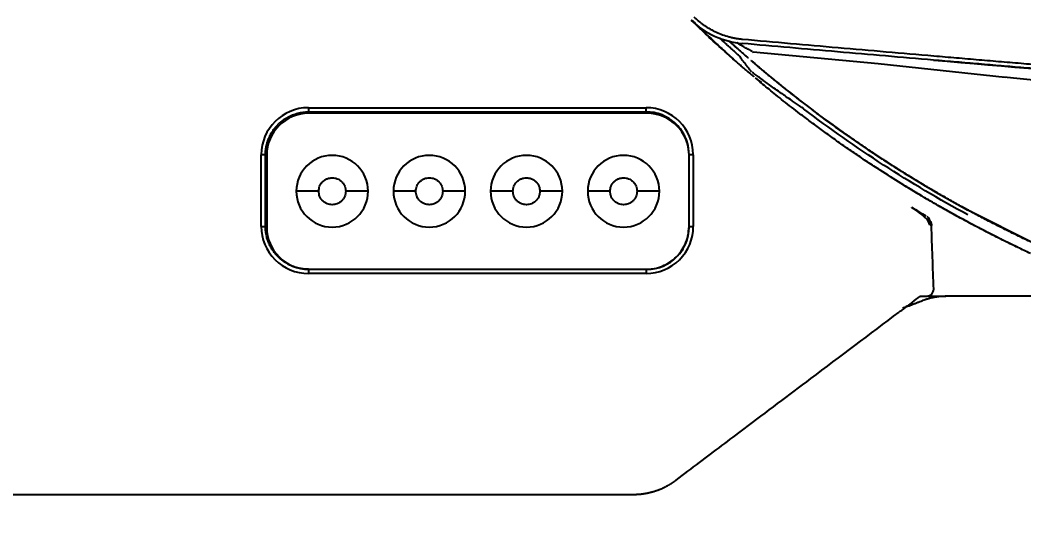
# Model space of a CAD drawing. Extents: x -4358 to 1981, y -50 to 2478.
# Drawn here: x -566.5 to -328.8, y 622.4 to 743 of the extents above; entities that cross this region are included whole.
import ezdxf

# ---------------------------------------------------------------- set-up
doc = ezdxf.new("R2010")
doc.units = 0
doc.header["$LTSCALE"] = 20
doc.header["$MEASUREMENT"] = 0
doc.linetypes.add('CENTER', pattern=[2, 1.25, -0.25, 0.25, -0.25])
doc.layers.get('0').update_dxf_attribs({"linetype": 'CONTINUOUS'})
doc.layers.get('DEFPOINTS').update_dxf_attribs({"linetype": 'CONTINUOUS'})
doc.layers.add('CENTER', color=2, linetype='CENTER')
doc.styles.get("Standard").update_dxf_attribs({"font": 'NanumGothic.ttf'})
doc.dimstyles.get("Standard").update_dxf_attribs({"dimtxt": 2.7, "dimasz": 2.5, "dimexe": 1.5, "dimexo": 1.5, "dimgap": 1.5, "dimtad": 1, "dimdec": 0, "dimlfac": 10, "dimzin": 0, "dimdsep": 46, "dimtxsty": 'Standard', "dimcen": 0, "dimclrt": 2, "dimadec": 0, "dimazin": 0, "dimtfac": 1, "dimtdec": 0, "dimtmove": 0, "dimatfit": 3, "dimfxl": 0, "dimtolj": 1, "dimtzin": 0, "dimarcsym": 0})

# ---------------------------------------------------------------- blocks, each defined once
blk = doc.blocks.new('*D24')
at = {"color": 3, "lineweight": -2}
for p, q in [((-497.54, 822.85), (-883.2, 822.85)), ((-877.2, 798.85), (-877.2, 585.3)), ((-877.2, 321.62), (-877.2, 535.17)), ((-655.7, 297.62), (-883.2, 297.62))]:
    blk.add_line(p, q, dxfattribs=at)
at = {"color": 3}
for points in [[(-881.2, 798.85), (-873.2, 798.85), (-877.2, 822.85)], [(-881.2, 321.62), (-873.2, 321.62), (-877.2, 297.62)]]:
    blk.add_solid(points, dxfattribs=at)
at = {"layer": 'DEFPOINTS', "color": 0}
for p in [(-495.74, 822.85), (-877.2, 297.62), (-653.9, 297.62)]:
    blk.add_point(p, dxfattribs=at)
at = {"color": 2, "insert": (-877.2, 560.24), "char_height": 24, "attachment_point": 5}
blk.add_mtext('\\A1;520', dxfattribs=at)
blk = doc.blocks.new('*D21')
at = {"color": 3, "lineweight": -2}
for p, q in [((11.48, 710.82), (11.48, 70.52)), ((-653.9, 295.82), (-653.9, 70.52)), ((-629.9, 76.52), (-12.52, 76.52))]:
    blk.add_line(p, q, dxfattribs=at)
at = {"color": 3}
for points in [[(-629.9, 80.52), (-629.9, 72.52), (-653.9, 76.52)], [(-12.52, 80.52), (-12.52, 72.52), (11.48, 76.52)]]:
    blk.add_solid(points, dxfattribs=at)
at = {"layer": 'DEFPOINTS', "color": 0}
for p in [(11.48, 712.62), (-653.9, 297.62), (11.48, 76.52)]:
    blk.add_point(p, dxfattribs=at)
at = {"color": 2, "insert": (-323.47, 101.59), "char_height": 24, "attachment_point": 5}
blk.add_mtext('\\A1;665', dxfattribs=at)
blk = doc.blocks.new('*D25')
at = {"color": 3, "lineweight": -2}
for p, q in [((-460.63, 1235.77), (-987.67, 1235.77)), ((-981.67, 1211.77), (-981.67, 791.84)), ((-981.67, 321.77), (-981.67, 741.71)), ((-655.85, 297.77), (-987.67, 297.77))]:
    blk.add_line(p, q, dxfattribs=at)
at = {"color": 3}
for points in [[(-985.67, 1211.77), (-977.67, 1211.77), (-981.67, 1235.77)], [(-985.67, 321.77), (-977.67, 321.77), (-981.67, 297.77)]]:
    blk.add_solid(points, dxfattribs=at)
at = {"layer": 'DEFPOINTS', "color": 0}
for p in [(-458.83, 1235.77), (-981.67, 297.77), (-654.05, 297.77)]:
    blk.add_point(p, dxfattribs=at)
at = {"color": 2, "insert": (-981.67, 766.77), "char_height": 24, "attachment_point": 5}
blk.add_mtext('\\A1;940', dxfattribs=at)

msp = doc.modelspace()

# ---------------------------------------------------------------- linework, layer by layer
for p, q in [((-384.54, 734.76), (-384.54, 734.63)), ((-498.23, 722.27), (-418.23, 722.27)), ((-498.23, 722.27), (-498.23, 721.27)), ((-498.23, 721.27), (-418.23, 721.27)), ((-418.08, 720.97), (-498.08, 720.97)), ((-418.23, 721.27), (-418.23, 722.27)), ((-509.38, 694.14), (-509.38, 711.14)), ((-508.38, 711.12), (-509.38, 711.14)), ((-508.08, 710.97), (-508.08, 693.97)), ((-407.08, 711.14), (-408.08, 711.12)), ((-408.08, 693.97), (-408.08, 710.97)), ((-407.08, 711.14), (-407.08, 694.14)), ((-495.78, 702.47), (-501.08, 702.47)), ((-484.08, 702.47), (-489.39, 702.47)), ((-472.78, 702.47), (-478.08, 702.47)), ((-461.08, 702.47), (-466.39, 702.47)), ((-449.78, 702.47), (-455.08, 702.47)), ((-438.08, 702.47), (-443.39, 702.47)), ((-426.78, 702.47), (-432.08, 702.47)), ((-415.08, 702.47), (-420.39, 702.47)), ((-352.05, 696.58), (-352.07, 696.53)), ((-326.18, 690), (-342.05, 698.02)), ((-350.75, 694.89), (-350.76, 695.01)), ((-350.75, 694.91), (-350.76, 695.01)), ((-509.38, 694.14), (-508.38, 694.12)), ((-408.08, 694.12), (-407.08, 694.14)), ((-498.23, 683.97), (-498.23, 682.97)), ((-418.23, 682.97), (-498.23, 682.97)), ((-498.08, 683.97), (-418.08, 683.97)), ((-418.23, 683.97), (-418.23, 682.97)), ((-351.56, 677.62), (-347.41, 677.62))]:
    msp.add_line(p, q)
at = {"flags": 128}
for points in [[(-333.24, 729.45), (-363.26, 732.66), (-392.89, 735.4)], [(-392.45, 729.38), (-391.92, 728.95), (-390.93, 728.22)], [(-288.59, 725.13), (-311.02, 727.18), (-333.51, 729.48)], [(-351.04, 694.51), (-351.17, 694.92), (-351.63, 695.66), (-353.19, 697.14), (-354.2, 697.88), (-355.31, 698.61)], [(-351.39, 695.84), (-351.39, 696.14), (-351.69, 696.49)], [(-350.76, 694.48), (-350.75, 694.88), (-350.84, 695.28)]]:
    msp.add_lwpolyline(points, dxfattribs=at)
for centre, radius, start, end in [((285.63, 2761.93), 2054.53, 252.41042, 261.85377), ((-201.65, 956.33), 294, 227.9513, 228.5603), ((-227.86, 926.39), 254.21, 228.5222, 229.0939), ((-201.66, 956.32), 293.99, 229.3221, 232.4245), ((-201.65, 956.33), 294, 232.4244, 241.4745), ((-498.23, 711.12), 11.15, 90.0014, 179.8938), ((-498.08, 710.97), 10, 90, 180), ((-418.23, 711.12), 11.15, 0.106, 89.9988), ((-418.08, 710.97), 10, 0, 90), ((-492.58, 702.47), 8.5, 0, 180), ((-469.58, 702.47), 8.5, 360, 180), ((-446.58, 702.47), 8.5, 0, 180), ((-423.58, 702.47), 8.5, 0, 180), ((-492.58, 702.47), 8.5, 180, 0), ((-469.58, 702.47), 8.5, 180, 0), ((-446.58, 702.47), 8.5, 180, 360), ((-423.58, 702.47), 8.5, 180, 360), ((-195.47, 966.58), 312.02, 239.1859, 239.8929), ((-353.2, 694.56), 2.4, 356.8943, 41.2539), ((-498.23, 694.12), 11.15, 179.921, 269.9979), ((-498.08, 693.97), 10, 180, 270), ((-418.23, 694.12), 11.15, 270.0021, 0.079), ((-418.08, 693.97), 10, 270, 0)]:
    msp.add_arc(centre, radius, start, end)
for points, knots in [([(-332.74, 789.7), (-331.96, 789.39), (-330.42, 788.78), (-328.13, 787.87), (-325.89, 786.99), (-323.7, 786.13), (-321.55, 785.3), (-319.45, 784.48), (-317.39, 783.7), (-315.38, 782.93), (-310.68, 781.15), (-303.32, 778.41), (-293.23, 774.78), (-282.87, 771.17), (-272.54, 767.71), (-261.58, 764.16), (-250.29, 760.64), (-238.84, 757.22), (-227.61, 754.01), (-216.74, 751.02), (-205.72, 748.13), (-194.73, 745.39), (-186.29, 743.38), (-180.3, 742), (-176.89, 741.23), (-168.67, 740.44), (-164.91, 739.62), (-160.99, 738.77), (-158.32, 738.21), (-156.95, 737.93)], [0, 0, 0, 0, 0.0138734, 0.0274604, 0.0407621, 0.0537798, 0.0665145, 0.0789673, 0.0911392, 0.1030313, 0.1146445, 0.1743901, 0.2332494, 0.2926039, 0.3566416, 0.4143727, 0.4843971, 0.5538583, 0.6141013, 0.6800954, 0.7433561, 0.8059629, 0.8717218, 0.8905761, 0.9104379, 0.9313089, 0.9531911, 0.9760871, 1, 1, 1, 1]), ([(-335.04, 783.8), (-334.27, 783.5), (-332.72, 782.89), (-330.35, 781.97), (-327.88, 781.02), (-325.33, 780.05), (-322.69, 779.04), (-319.97, 778.02), (-317.15, 776.96), (-314.25, 775.89), (-311.26, 774.79), (-308.18, 773.67), (-305.01, 772.53), (-301.75, 771.37), (-298.4, 770.19), (-292.42, 768.1), (-284.16, 765.29), (-273.25, 761.71), (-262.47, 758.3), (-251.47, 754.94), (-240.33, 751.67), (-229.4, 748.58), (-217.98, 745.49), (-208.48, 743.04), (-200.47, 741.05), (-194.73, 739.66), (-189.25, 738.36), (-184.04, 737.16), (-179.09, 736.05), (-169.75, 735.01), (-165.33, 734.06), (-161.17, 733.18), (-158.48, 732.63), (-157.18, 732.36)], [0, 0, 0, 0, 0.013424, 0.027348, 0.041772, 0.056697, 0.072123, 0.088049, 0.104475, 0.121401, 0.138828, 0.156755, 0.175183, 0.19411, 0.213538, 0.233466, 0.298234, 0.356863, 0.422389, 0.484648, 0.546773, 0.614348, 0.673042, 0.743504, 0.777991, 0.810981, 0.842475, 0.872471, 0.900971, 0.927974, 0.953479, 0.977488, 1, 1, 1, 1]), ([(-407.61, 743.04), (-405.99, 741.47), (-404.09, 740.17), (-399.97, 738.29), (-397.75, 737.71), (-395.49, 737.5)], [0, 0, 0, 0, 0.5, 0.5, 1, 1, 1, 1]), ([(-406.92, 743.79), (-406.82, 743.69), (-406.63, 743.51), (-406.33, 743.24), (-406.02, 742.97), (-405.71, 742.72), (-405.4, 742.46), (-405.08, 742.22), (-404.75, 741.98), (-404.09, 741.52), (-403.06, 740.88), (-401.62, 740.15), (-400.12, 739.54), (-398.84, 739.14), (-397.79, 738.89), (-397, 738.73), (-396.21, 738.61), (-395.67, 738.55), (-395.4, 738.53)], [0, 0, 0, 0, 0.0313076, 0.062571, 0.093804, 0.1250209, 0.1562357, 0.1874625, 0.2187154, 0.2500085, 0.3751279, 0.500275, 0.6253671, 0.7505076, 0.8129138, 0.875223, 0.9375477, 1, 1, 1, 1]), ([(-404.37, 740.55), (-404.37, 740.55), (-404.48, 740.43), (-404.61, 740.28), (-404.64, 740.24), (-404.66, 740.22)], [0, 0, 0, 0, 0.001985, 0.50099, 1, 1, 1, 1]), ([(-393.07, 735.57), (-393.07, 735.57), (-393.08, 735.57), (-393.1, 735.58), (-393.17, 735.63), (-393.34, 735.71), (-393.55, 735.82), (-393.79, 735.96), (-394.15, 736.15), (-394.61, 736.4), (-395.05, 736.65), (-395.41, 736.84), (-395.73, 737.02), (-396, 737.17), (-396.2, 737.28), (-396.27, 737.32)], [0, 0, 0, 0, 0.021896, 0.044004, 0.087971, 0.181967, 0.2313, 0.297008, 0.413446, 0.544006, 0.685835, 0.778317, 0.838519, 0.941478, 1, 1, 1, 1]), ([(-350.17, 733.54), (-353.97, 733.87), (-361.56, 734.52), (-372.92, 735.51), (-384.22, 736.5), (-391.74, 737.17), (-395.49, 737.5)], [0, 0, 0, 0, 0.2516833, 0.5022443, 0.7516833, 1, 1, 1, 1]), ([(-395.4, 738.53), (-391.63, 738.19), (-384.07, 737.52), (-372.74, 736.53), (-361.41, 735.54), (-353.86, 734.89), (-350.08, 734.57)], [0, 0, 0, 0, 0.249997, 0.499996, 0.749997, 1, 1, 1, 1]), ([(-394.05, 734.02), (-394.07, 734.04), (-394.11, 734.08), (-394.18, 734.14), (-394.26, 734.21), (-394.34, 734.28), (-394.43, 734.36), (-394.53, 734.44), (-394.64, 734.53), (-394.79, 734.67), (-395, 734.85), (-395.28, 735.1), (-395.58, 735.36), (-395.95, 735.68), (-396.4, 736.08), (-396.75, 736.39), (-396.94, 736.55)], [0, 0, 0, 0, 0.033642, 0.06785, 0.10275, 0.138462, 0.175098, 0.212762, 0.251549, 0.291546, 0.381104, 0.474575, 0.573246, 0.673456, 0.8295, 1, 1, 1, 1]), ([(-393, 735.49), (-392.99, 735.49), (-392.99, 735.48), (-392.92, 735.42), (-392.9, 735.39)], [0, 0, 0, 0, 0.67839, 1, 1, 1, 1]), ([(-392.75, 729.62), (-392.75, 729.63), (-392.75, 729.63), (-392.76, 729.64), (-392.79, 729.66), (-392.83, 729.69), (-392.91, 729.76), (-393.04, 729.87), (-393.2, 730.01), (-393.39, 730.17), (-393.62, 730.36), (-393.89, 730.59), (-394.21, 730.86), (-394.56, 731.16), (-394.93, 731.48), (-395.3, 731.8), (-395.71, 732.15), (-396.11, 732.5), (-396.49, 732.83), (-396.84, 733.14), (-397.08, 733.34), (-397.19, 733.45)], [0, 0, 0, 0, 0.024987, 0.04949, 0.073591, 0.097375, 0.147976, 0.202144, 0.256604, 0.309551, 0.363926, 0.420978, 0.485863, 0.554794, 0.622377, 0.686439, 0.753713, 0.82748, 0.885851, 0.943291, 1, 1, 1, 1]), ([(-393.28, 730.77), (-393.28, 730.77), (-393.28, 730.77), (-393.29, 730.78), (-393.31, 730.81), (-393.34, 730.84), (-393.4, 730.92), (-393.5, 731.06), (-393.66, 731.26), (-393.84, 731.49), (-394.14, 731.86), (-394.5, 732.32), (-394.94, 732.88), (-395.3, 733.35), (-395.65, 733.81), (-395.93, 734.18), (-396.13, 734.44), (-396.23, 734.57)], [0, 0, 0, 0, 0.0169476, 0.0381054, 0.0635248, 0.0932919, 0.1275351, 0.1991014, 0.2608576, 0.3220032, 0.4029731, 0.5491914, 0.6372918, 0.7723807, 0.8432412, 0.9191406, 1, 1, 1, 1]), ([(-393.42, 733.48), (-393.41, 733.47), (-393.29, 733.37), (-392.85, 732.99), (-392.14, 732.39), (-391.28, 731.65), (-390.34, 730.86), (-389.31, 730.01), (-387.89, 728.84), (-386, 727.3), (-383.67, 725.44), (-381.26, 723.56), (-379.62, 722.32), (-378.79, 721.68)], [0, 0, 0, 0, 0.002854, 0.071156, 0.143856, 0.212582, 0.285666, 0.355005, 0.42804, 0.570709, 0.713646, 0.854004, 1, 1, 1, 1]), ([(-350.17, 733.54), (-315.88, 730.6), (-281.57, 727.77), (-213.66, 722.41), (-180.07, 719.87), (-142.55, 717.5)], [0, 0, 0, 0, 0.5, 0.5, 1, 1, 1, 1]), ([(-142.9, 717.53), (-143.72, 717.59), (-145.36, 717.7), (-147.81, 717.88), (-150.27, 718.06), (-152.73, 718.24), (-155.19, 718.42), (-157.64, 718.6), (-160.1, 718.78), (-162.56, 718.96), (-165.02, 719.14), (-167.48, 719.32), (-178.25, 719.77), (-188.06, 720.51), (-201.57, 721.52), (-215.1, 722.56), (-228.58, 723.6), (-242.02, 724.65), (-255.22, 725.69), (-268.29, 726.74), (-281.03, 727.77), (-293.57, 728.79), (-305.6, 729.78), (-317.35, 730.76), (-326.77, 731.55), (-334.13, 732.17), (-339.46, 732.63), (-344.81, 733.08), (-348.38, 733.39), (-350.17, 733.54)], [0, 0, 0, 0, 0.012464, 0.024918, 0.037363, 0.049797, 0.062222, 0.074637, 0.087043, 0.09944, 0.111828, 0.124207, 0.136578, 0.204114, 0.271685, 0.338603, 0.405781, 0.47176, 0.537293, 0.60049, 0.66414, 0.724262, 0.784264, 0.840206, 0.896076, 0.921897, 0.947823, 0.973857, 1, 1, 1, 1]), ([(-350.08, 734.57), (-349.19, 734.49), (-347.41, 734.34), (-344.73, 734.11), (-342.07, 733.88), (-339.4, 733.65), (-336.74, 733.43), (-334.09, 733.2), (-331.44, 732.98), (-328.8, 732.76), (-326.16, 732.53), (-323.52, 732.31), (-320.89, 732.09), (-318.26, 731.87), (-315.64, 731.65), (-313.03, 731.43), (-310.41, 731.22), (-307.81, 731), (-305.21, 730.78), (-302.61, 730.57), (-300.02, 730.36), (-297.43, 730.14), (-294.85, 729.93), (-292.27, 729.72), (-289.7, 729.51), (-287.14, 729.3), (-284.58, 729.09), (-282.02, 728.88), (-279.47, 728.68), (-276.93, 728.47), (-274.39, 728.27), (-271.85, 728.06), (-269.32, 727.86), (-266.8, 727.66), (-264.28, 727.45), (-261.77, 727.25), (-259.26, 727.05), (-256.76, 726.85), (-254.27, 726.66), (-251.78, 726.46), (-249.29, 726.26), (-245.83, 725.99), (-241.39, 725.64), (-235.98, 725.22), (-230.59, 724.8), (-225.22, 724.38), (-219.86, 723.97), (-214.52, 723.56), (-209.2, 723.15), (-203.9, 722.75), (-198.61, 722.34), (-193.35, 721.95), (-188.1, 721.55), (-182.87, 721.16), (-177.66, 720.78), (-167.83, 720.39), (-162.66, 720.01), (-157.51, 719.63), (-152.39, 719.26), (-147.28, 718.89), (-143.89, 718.64), (-142.19, 718.52)], [0, 0, 0, 0, 0.0129911, 0.0259606, 0.0389085, 0.0518349, 0.0647398, 0.0776231, 0.0904848, 0.103325, 0.1161436, 0.1289406, 0.1417161, 0.1544701, 0.1672024, 0.1799133, 0.1926025, 0.2052702, 0.2179163, 0.2305409, 0.2431439, 0.2557254, 0.2682852, 0.2808236, 0.2933403, 0.3058355, 0.3183091, 0.3307612, 0.3431916, 0.3556006, 0.3679879, 0.3803537, 0.3926979, 0.4050206, 0.4173217, 0.4296012, 0.4418591, 0.4540955, 0.4663103, 0.4785035, 0.4906752, 0.5028253, 0.529434, 0.5559936, 0.5825041, 0.6089656, 0.635378, 0.6617414, 0.6880557, 0.7143209, 0.740537, 0.7667041, 0.7928221, 0.8188911, 0.844911, 0.8708818, 0.8968036, 0.9226763, 0.9484999, 0.9742745, 1, 1, 1, 1]), ([(-380.94, 722.04), (-380.95, 722.06), (-381, 722.09), (-381.15, 722.19), (-381.61, 722.5), (-382.22, 722.91), (-382.88, 723.37), (-383.34, 723.68), (-384.07, 724.18), (-385.01, 724.83), (-386.31, 725.74), (-387.62, 726.66), (-388.93, 727.6), (-390.23, 728.53), (-391.45, 729.43), (-392.33, 730.07), (-392.81, 730.42), (-393.05, 730.6), (-393.09, 730.63), (-393.09, 730.63)], [0, 0, 0, 0, 0.003328, 0.008918, 0.026883, 0.089937, 0.122232, 0.150711, 0.175374, 0.260306, 0.332055, 0.433654, 0.529174, 0.621261, 0.747125, 0.867492, 0.93213, 0.992896, 1, 1, 1, 1]), ([(-381.83, 720.85), (-382.48, 721.36), (-383.79, 722.36), (-385.7, 723.86), (-387.51, 725.3), (-389.18, 726.66), (-390.58, 727.81), (-391.46, 728.55), (-391.72, 728.76), (-391.72, 728.76)], [0, 0, 0, 0, 0.167127, 0.334126, 0.500496, 0.666808, 0.833887, 0.999302, 1, 1, 1, 1]), ([(-384.32, 725.97), (-384.4, 726.03), (-384.56, 726.15), (-384.99, 726.49), (-385.47, 726.88), (-385.78, 727.13)], [0, 0, 0, 0, 0.258472, 0.521741, 1, 1, 1, 1]), ([(-508.38, 711.12), (-508.38, 711.23), (-508.38, 711.44), (-508.36, 711.75), (-508.34, 712.05), (-508.31, 712.33), (-508.28, 712.6), (-508.23, 712.85), (-508.19, 713.09), (-508.14, 713.31), (-508.09, 713.52), (-508.04, 713.72), (-507.99, 713.9), (-507.95, 714.07), (-507.9, 714.22), (-507.85, 714.36), (-507.81, 714.49), (-507.77, 714.6), (-507.73, 714.7), (-507.7, 714.78), (-507.67, 714.85), (-507.65, 714.91), (-507.63, 714.96), (-507.48, 715.33), (-507.16, 715.98), (-506.62, 716.86), (-506.04, 717.63), (-505.46, 718.26), (-504.9, 718.78), (-504.36, 719.22), (-503.79, 719.62), (-503.21, 719.98), (-502.61, 720.29), (-501.99, 720.56), (-501.37, 720.78), (-500.74, 720.96), (-500.11, 721.1), (-499.48, 721.2), (-498.86, 721.26), (-498.44, 721.27), (-498.23, 721.27)], [0, 0, 0, 0, 0.020393, 0.039924, 0.058595, 0.076406, 0.093355, 0.109443, 0.124671, 0.139037, 0.152543, 0.165188, 0.176971, 0.187894, 0.197956, 0.207157, 0.215497, 0.222977, 0.229595, 0.235352, 0.240249, 0.244284, 0.247458, 0.249772, 0.318636, 0.383274, 0.443685, 0.499869, 0.544242, 0.588126, 0.631519, 0.674421, 0.716834, 0.758756, 0.800188, 0.841131, 0.881583, 0.921545, 0.961017, 1, 1, 1, 1]), ([(-408.14, 711.79), (-408.15, 712.11), (-408.19, 712.82), (-408.44, 713.85), (-408.69, 714.59), (-408.83, 714.95), (-408.85, 714.99), (-408.85, 714.99), (-408.85, 714.99), (-408.85, 714.99), (-408.85, 714.99), (-408.85, 714.99), (-408.85, 714.99), (-408.85, 715), (-408.85, 715), (-408.85, 715), (-408.86, 715.01), (-408.87, 715.03), (-408.88, 715.07), (-408.91, 715.14), (-408.98, 715.29), (-409.11, 715.58), (-409.39, 716.13), (-409.99, 717.11), (-410.84, 718.13), (-411.82, 719.01), (-412.93, 719.82), (-414.43, 720.6), (-416.32, 721.17), (-417.6, 721.24), (-418.23, 721.27)], [0, 0, 0, 0, 0.061541, 0.140261, 0.207332, 0.216085, 0.216086, 0.216087, 0.216089, 0.216094, 0.216103, 0.216121, 0.216157, 0.216229, 0.216375, 0.216665, 0.217244, 0.218402, 0.220715, 0.225329, 0.234504, 0.252645, 0.288095, 0.355651, 0.477365, 0.546798, 0.615074, 0.747991, 0.876299, 1, 1, 1, 1]), ([(-342.75, 695.55), (-343.21, 695.8), (-344.17, 696.33), (-345.68, 697.16), (-347.31, 698.07), (-349.06, 699.07), (-350.94, 700.15), (-353.89, 701.89), (-357.87, 704.3), (-362.16, 707.01), (-365.74, 709.36), (-368.63, 711.31), (-371.43, 713.24), (-374.15, 715.16), (-376.78, 717.07), (-379.34, 718.96), (-381.01, 720.23), (-381.83, 720.85)], [0, 0, 0, 0, 0.033834, 0.070801, 0.110902, 0.154138, 0.200506, 0.250009, 0.375005, 0.5, 0.576293, 0.650965, 0.724015, 0.795444, 0.865251, 0.933436, 1, 1, 1, 1]), ([(-334.95, 694.28), (-335.45, 694.54), (-336.43, 695.04), (-337.9, 695.8), (-339.37, 696.58), (-340.83, 697.36), (-342.3, 698.15), (-343.75, 698.95), (-345.21, 699.76), (-346.65, 700.57), (-348.1, 701.4), (-349.54, 702.23), (-350.98, 703.07), (-352.41, 703.92), (-353.84, 704.78), (-355.26, 705.65), (-356.69, 706.52), (-358.1, 707.41), (-359.51, 708.3), (-360.92, 709.2), (-362.32, 710.11), (-363.72, 711.03), (-365.12, 711.96), (-366.5, 712.89), (-367.89, 713.84), (-369.27, 714.79), (-370.64, 715.75), (-372.01, 716.72), (-373.38, 717.69), (-374.74, 718.68), (-376.1, 719.67), (-377.45, 720.67), (-378.34, 721.35), (-378.79, 721.68)], [0, 0, 0, 0, 0.032022, 0.06406, 0.096113, 0.128183, 0.160267, 0.192368, 0.224485, 0.256617, 0.288765, 0.320928, 0.353108, 0.385303, 0.417514, 0.44974, 0.481983, 0.514241, 0.546514, 0.578804, 0.611109, 0.64343, 0.675767, 0.70812, 0.740488, 0.772872, 0.805271, 0.837687, 0.870118, 0.902565, 0.935028, 0.967506, 1, 1, 1, 1]), ([(-495.78, 702.47), (-495.73, 702.87), (-495.67, 703.49), (-495.27, 704.24), (-494.86, 704.74), (-494.35, 705.16), (-493.6, 705.54), (-492.58, 705.74), (-491.56, 705.54), (-490.82, 705.16), (-490.31, 704.74), (-489.9, 704.24), (-489.5, 703.49), (-489.43, 702.87), (-489.39, 702.47)], [0, 0, 0, 0, 0.119722, 0.184888, 0.25, 0.315166, 0.380279, 0.5, 0.619721, 0.684888, 0.75, 0.815166, 0.880278, 1, 1, 1, 1]), ([(-472.78, 702.47), (-472.73, 702.87), (-472.67, 703.49), (-472.27, 704.24), (-471.86, 704.74), (-471.35, 705.16), (-470.6, 705.54), (-469.58, 705.74), (-468.56, 705.54), (-467.82, 705.16), (-467.31, 704.74), (-466.9, 704.24), (-466.5, 703.49), (-466.43, 702.87), (-466.39, 702.47)], [0, 0, 0, 0, 0.119722, 0.184888, 0.25, 0.315166, 0.380279, 0.5, 0.619721, 0.684888, 0.75, 0.815166, 0.880278, 1, 1, 1, 1]), ([(-449.78, 702.47), (-449.73, 702.87), (-449.67, 703.49), (-449.27, 704.24), (-448.86, 704.74), (-448.35, 705.16), (-447.6, 705.54), (-446.58, 705.74), (-445.56, 705.54), (-444.82, 705.16), (-444.31, 704.74), (-443.9, 704.24), (-443.5, 703.49), (-443.43, 702.87), (-443.39, 702.47)], [0, 0, 0, 0, 0.119722, 0.184888, 0.25, 0.315166, 0.380279, 0.5, 0.619721, 0.684888, 0.75, 0.815166, 0.880278, 1, 1, 1, 1]), ([(-426.78, 702.47), (-426.73, 702.87), (-426.67, 703.49), (-426.27, 704.24), (-425.86, 704.74), (-425.35, 705.16), (-424.6, 705.54), (-423.58, 705.74), (-422.56, 705.54), (-421.82, 705.16), (-421.31, 704.74), (-420.9, 704.24), (-420.5, 703.49), (-420.43, 702.87), (-420.39, 702.47)], [0, 0, 0, 0, 0.119722, 0.184888, 0.25, 0.315166, 0.380279, 0.5, 0.619721, 0.684888, 0.75, 0.815166, 0.880278, 1, 1, 1, 1]), ([(-354.89, 702.5), (-355.49, 702.86), (-356.67, 703.58), (-357.23, 703.92), (-357.05, 703.82), (-357.05, 703.82)], [0, 0, 0, 0, 0.499543, 0.99951, 1, 1, 1, 1]), ([(-489.39, 702.47), (-489.43, 702.07), (-489.5, 701.45), (-489.9, 700.7), (-490.31, 700.2), (-490.82, 699.78), (-491.56, 699.4), (-492.58, 699.2), (-493.6, 699.4), (-494.35, 699.78), (-494.86, 700.2), (-495.27, 700.7), (-495.67, 701.45), (-495.73, 702.07), (-495.78, 702.47)], [0, 0, 0, 0, 0.119721, 0.184887, 0.25, 0.315166, 0.380278, 0.5, 0.619722, 0.684888, 0.75, 0.815166, 0.880279, 1, 1, 1, 1]), ([(-466.39, 702.47), (-466.43, 702.07), (-466.5, 701.45), (-466.9, 700.7), (-467.31, 700.2), (-467.82, 699.78), (-468.56, 699.4), (-469.58, 699.2), (-470.6, 699.4), (-471.35, 699.78), (-471.86, 700.2), (-472.27, 700.7), (-472.67, 701.45), (-472.73, 702.07), (-472.78, 702.47)], [0, 0, 0, 0, 0.119721, 0.184887, 0.25, 0.315166, 0.380278, 0.5, 0.619722, 0.684887, 0.75, 0.815166, 0.880279, 1, 1, 1, 1]), ([(-443.39, 702.47), (-443.43, 702.07), (-443.5, 701.45), (-443.9, 700.7), (-444.31, 700.2), (-444.82, 699.78), (-445.56, 699.4), (-446.58, 699.2), (-447.6, 699.4), (-448.35, 699.78), (-448.86, 700.2), (-449.27, 700.7), (-449.67, 701.45), (-449.73, 702.07), (-449.78, 702.47)], [0, 0, 0, 0, 0.119721, 0.184887, 0.25, 0.315166, 0.380278, 0.5, 0.619722, 0.684888, 0.75, 0.815166, 0.880279, 1, 1, 1, 1]), ([(-420.39, 702.47), (-420.43, 702.07), (-420.5, 701.45), (-420.9, 700.7), (-421.31, 700.2), (-421.82, 699.78), (-422.56, 699.4), (-423.58, 699.2), (-424.6, 699.4), (-425.35, 699.78), (-425.86, 700.2), (-426.27, 700.7), (-426.67, 701.45), (-426.73, 702.07), (-426.78, 702.47)], [0, 0, 0, 0, 0.119721, 0.184887, 0.25, 0.315166, 0.380278, 0.5, 0.619722, 0.684888, 0.75, 0.815166, 0.880279, 1, 1, 1, 1]), ([(-330.3, 689.19), (-330.52, 689.3), (-330.97, 689.51), (-331.63, 689.84), (-332.29, 690.16), (-332.94, 690.48), (-333.58, 690.79), (-334.21, 691.11), (-334.83, 691.42), (-335.44, 691.73), (-336.05, 692.04), (-336.64, 692.34), (-337.23, 692.64), (-337.81, 692.94), (-338.38, 693.24), (-340.08, 694.12), (-342.74, 695.54), (-346.04, 697.35), (-348.92, 698.98), (-350.76, 700.04), (-351.84, 700.68), (-352.36, 700.99), (-352.85, 701.28), (-353.31, 701.55), (-353.75, 701.81), (-354.16, 702.06), (-354.54, 702.29), (-354.78, 702.43), (-354.89, 702.5)], [0, 0, 0, 0, 0.017857, 0.035701, 0.053532, 0.071352, 0.089161, 0.106962, 0.124755, 0.142541, 0.160323, 0.1781, 0.195875, 0.213648, 0.231421, 0.249196, 0.374452, 0.499498, 0.624628, 0.749917, 0.781154, 0.812385, 0.843615, 0.874851, 0.906101, 0.937372, 0.968669, 1, 1, 1, 1]), ([(-350.67, 694.38), (-350.68, 694.39), (-350.69, 694.39), (-351.01, 694.49), (-351.06, 694.51)], [0, 0, 0, 0, 0.851117, 1, 1, 1, 1]), ([(-350.76, 695.02), (-350.76, 695), (-350.74, 694.94), (-350.72, 694.85), (-350.7, 694.75), (-350.69, 694.64), (-350.67, 694.51), (-350.67, 694.42), (-350.67, 694.38)], [0, 0, 0, 0, 0.152334, 0.309659, 0.472576, 0.641624, 0.817289, 1, 1, 1, 1]), ([(-327.24, 687.74), (-327.74, 687.97), (-328.73, 688.44), (-330.21, 689.14), (-331.67, 689.85), (-333.11, 690.56), (-334.54, 691.27), (-335.95, 691.98), (-337.34, 692.7), (-338.72, 693.41), (-340.07, 694.12), (-341.42, 694.83), (-342.3, 695.31), (-342.75, 695.55)], [0, 0, 0, 0, 0.0951596, 0.1894681, 0.2829257, 0.3755329, 0.4672898, 0.5581971, 0.6482549, 0.7374637, 0.8258239, 0.9133358, 1, 1, 1, 1]), ([(-326.18, 690), (-326.71, 690.25), (-327.76, 690.74), (-329.3, 691.48), (-330.78, 692.2), (-332.22, 692.91), (-333.61, 693.6), (-334.51, 694.06), (-334.95, 694.28)], [0, 0, 0, 0, 0.180216, 0.355012, 0.524387, 0.688343, 0.846881, 1, 1, 1, 1]), ([(-498.23, 683.97), (-498.34, 683.97), (-498.56, 683.97), (-498.88, 683.99), (-499.21, 684.01), (-499.53, 684.05), (-499.85, 684.1), (-500.18, 684.16), (-500.5, 684.22), (-500.82, 684.3), (-501.13, 684.39), (-501.45, 684.49), (-501.76, 684.6), (-502.07, 684.72), (-502.38, 684.85), (-502.68, 684.99), (-502.98, 685.14), (-503.27, 685.31), (-503.56, 685.48), (-503.84, 685.66), (-504.12, 685.85), (-504.39, 686.05), (-504.66, 686.26), (-504.92, 686.48), (-505.17, 686.71), (-505.43, 686.96), (-505.72, 687.26), (-506.01, 687.6), (-506.3, 687.96), (-506.58, 688.34), (-506.85, 688.75), (-507.11, 689.19), (-507.35, 689.65), (-507.57, 690.13), (-507.77, 690.63), (-507.95, 691.17), (-508.1, 691.72), (-508.22, 692.29), (-508.31, 692.89), (-508.37, 693.5), (-508.38, 693.91), (-508.38, 694.12)], [0, 0, 0, 0, 0.020323, 0.040691, 0.061104, 0.081561, 0.102064, 0.12261, 0.143202, 0.163838, 0.184519, 0.205245, 0.226016, 0.246831, 0.267691, 0.288596, 0.309545, 0.330539, 0.351578, 0.372662, 0.393791, 0.414964, 0.436182, 0.457445, 0.478753, 0.500105, 0.527381, 0.555521, 0.584526, 0.614395, 0.645128, 0.676726, 0.709188, 0.742514, 0.776705, 0.81176, 0.84768, 0.884463, 0.922111, 0.960623, 1, 1, 1, 1]), ([(-417.02, 684.09), (-416.78, 684.1), (-415.87, 684.17), (-414.37, 684.68), (-412.58, 685.6), (-411.1, 686.82), (-409.88, 688.26), (-408.93, 689.91), (-408.23, 691.9), (-408.13, 693.36), (-408.08, 694.12)], [0, 0, 0, 0, 0.04981, 0.184209, 0.320336, 0.458193, 0.573938, 0.702829, 0.844854, 1, 1, 1, 1]), ([(-508.08, 691.73), (-508.04, 691.67), (-507.91, 691.48), (-507.77, 691.1), (-507.75, 690.78), (-507.73, 690.62)], [0, 0, 0, 0, 0.189179, 0.582187, 1, 1, 1, 1]), ([(-353.12, 677.62), (-352.68, 677.62), (-352.33, 677.62), (-351.86, 677.62), (-351.74, 677.62), (-351.74, 677.62)], [0, 0, 0, 0, 0.5, 0.5, 1, 1, 1, 1]), ([(-352.13, 676.81), (-352.05, 676.85), (-351.87, 676.91), (-351.59, 677), (-351.3, 677.09), (-351, 677.18), (-350.68, 677.26), (-350.34, 677.33), (-349.95, 677.41), (-349.47, 677.48), (-348.88, 677.55), (-348.18, 677.61), (-347.68, 677.62), (-347.41, 677.62)], [0, 0, 0, 0, 0.056773, 0.116439, 0.179009, 0.244488, 0.312886, 0.384206, 0.458456, 0.561736, 0.686418, 0.832505, 1, 1, 1, 1]), ([(-351.74, 677.62), (-351.55, 677.62), (-351.34, 677.66), (-350.94, 677.82), (-350.75, 677.95), (-350.43, 678.27), (-350.31, 678.47), (-350.16, 678.88), (-350.13, 679.08), (-350.14, 679.28)], [0, 0, 0, 0, 0.25, 0.25, 0.5, 0.5, 0.75, 0.75, 1, 1, 1, 1]), ([(-139.62, 677.62), (-147.69, 677.62), (-155.83, 677.62), (-176.82, 677.62), (-185.04, 677.62), (-201.57, 677.62), (-209.87, 677.62), (-226.54, 677.62), (-234.91, 677.62), (-251.69, 677.62), (-260.12, 677.62), (-277, 677.62), (-285.46, 677.62), (-302.4, 677.62), (-310.89, 677.62), (-327.88, 677.62), (-336.38, 677.62), (-344.88, 677.62)], [0, 0, 0, 0, 0.125, 0.125, 0.25, 0.25, 0.375, 0.375, 0.5, 0.5, 0.625, 0.625, 0.75, 0.75, 0.875, 0.875, 1, 1, 1, 1]), ([(-357.44, 674.8), (-357.28, 674.86), (-356.98, 674.97), (-356.55, 675.13), (-356.16, 675.28), (-355.66, 675.47), (-355.07, 675.7), (-354.37, 675.96), (-353.74, 676.2), (-353.15, 676.43), (-352.62, 676.63), (-352.29, 676.75), (-352.13, 676.81)], [0, 0, 0, 0, 0.087289, 0.167335, 0.240139, 0.3057, 0.44635, 0.572242, 0.694505, 0.806499, 0.908298, 1, 1, 1, 1]), ([(-411.11, 634.04), (-409.28, 635.42), (-403.9, 639.48), (-393.27, 647.49), (-377.51, 659.36), (-365.29, 668.57), (-358.33, 673.82)], [0, 0, 0, 0, 0.104181, 0.305575, 0.604181, 1, 1, 1, 1]), ([(-357.62, 674.35), (-357.73, 674.27), (-357.97, 674.09), (-358.21, 673.91), (-358.33, 673.82)], [0, 0, 0, 0, 0.499902, 1, 1, 1, 1]), ([(-421.34, 630.62), (-421.21, 630.62), (-420.96, 630.62), (-420.59, 630.64), (-420.22, 630.66), (-419.86, 630.68), (-419.5, 630.72), (-419.15, 630.76), (-418.8, 630.81), (-418.46, 630.86), (-418.13, 630.92), (-417.81, 630.99), (-417.49, 631.06), (-417.18, 631.14), (-416.87, 631.22), (-416.57, 631.3), (-416.28, 631.39), (-416, 631.48), (-415.72, 631.58), (-415.45, 631.67), (-415.19, 631.77), (-414.93, 631.88), (-414.68, 631.98), (-414.43, 632.09), (-414.2, 632.19), (-413.96, 632.3), (-413.74, 632.41), (-413.52, 632.52), (-413.31, 632.64), (-413.11, 632.75), (-412.91, 632.86), (-412.71, 632.97), (-412.53, 633.08), (-412.35, 633.19), (-412.17, 633.3), (-412, 633.41), (-411.84, 633.52), (-411.68, 633.63), (-411.53, 633.74), (-411.39, 633.84), (-411.25, 633.94), (-411.16, 634.01), (-411.11, 634.04)], [0, 0, 0, 0, 0.034663, 0.068841, 0.102532, 0.135733, 0.168441, 0.200654, 0.232369, 0.263584, 0.294299, 0.324513, 0.354225, 0.383437, 0.41215, 0.440364, 0.468082, 0.495302, 0.522026, 0.548254, 0.573987, 0.599225, 0.623968, 0.648217, 0.671972, 0.695234, 0.718002, 0.740277, 0.762057, 0.783343, 0.804133, 0.824428, 0.844225, 0.863526, 0.882329, 0.900634, 0.918442, 0.93575, 0.952561, 0.968873, 0.984686, 1, 1, 1, 1])]:
    msp.add_open_spline(points, degree=3, knots=knots)
for points, degree in [([(-407.54, 742.98), (-397, 733.22)], 1), ([(-404.66, 740.22), (-407.23, 742.94)], 1), ([(-397.19, 733.45), (-399.72, 735.66), (-402.21, 737.92), (-404.66, 740.22)], 3), ([(-396.23, 734.57), (-400.92, 738.83)], 1), ([(-396.94, 736.55), (-398.56, 738.04)], 1), ([(-396.27, 737.32), (-396.71, 737.72)], 1), ([(-342.05, 696.87), (-355.64, 704.22), (-368.66, 712.65), (-380.94, 722.04)], 3), ([(-508.38, 694.12), (-508.38, 699.79), (-508.38, 705.45), (-508.38, 711.12)], 3), ([(-355.3, 698.55), (-355.25, 698.63)], 1), ([(-350.84, 695.27), (-350.83, 695.24)], 1), ([(-350.14, 679.28), (-350.32, 684.31), (-350.49, 689.34), (-350.67, 694.38)], 3), ([(-409.64, 688.75), (-409.42, 688.67)], 1), ([(-353.42, 677.52), (-353.31, 677.6), (-353.2, 677.62), (-353.12, 677.62)], 3), ([(-347.41, 677.62), (-347.49, 677.41)], 1), ([(-344.88, 677.62), (-345.72, 677.62), (-346.57, 677.62), (-347.41, 677.62)], 3), ([(-355.18, 676.19), (-355.99, 675.58), (-356.8, 674.97), (-357.62, 674.35)], 3), ([(-355.18, 676.19), (-354.58, 676.64), (-353.98, 677.1), (-353.42, 677.52)], 3), ([(-624.08, 630.62), (-533.17, 630.62), (-512.26, 630.62), (-421.34, 630.62)], 3)]:
    msp.add_open_spline(points, degree=degree)
at = {"layer": 'CENTER', "color": 1, "linetype": 'CENTER', "ltscale": 2}
msp.add_arc((-490.79, 738.9), 498.21, 357.6715, 85.0522, dxfattribs=at)

# ---------------------------------------------------------------- dimensions: what is measured, and where the dimension line sits
for base, p1, p2, text, picture, middle in [((-981.67, 297.77), (-458.83, 1235.77), (-654.05, 297.77), '940', '*D25', (-981.67, 766.77)), ((-877.2, 297.62), (-495.74, 822.85), (-653.9, 297.62), '520', '*D24', (-877.2, 560.24))]:
    dim = msp.add_linear_dim(base=base, p1=p1, p2=p2, angle=90, text=text, dimstyle='Standard', override={"dimscale": 1.2, "dimtxt": 20, "dimasz": 20, "dimexe": 5, "dimgap": 10, "dimtih": 1, "dimtoh": 1, "dimlfac": 1, "dimzin": 12, "dimclrd": 3, "dimclre": 3, "dimazin": 2, "dimarcsym": 1})
    dim.commit()
    dim.dimension.update_dxf_attribs({"geometry": picture, "text_midpoint": middle, "dimtype": 160})
dim = msp.add_linear_dim(base=(11.48, 76.52), p1=(-653.9, 297.62), p2=(11.48, 712.62), dimstyle='Standard', override={"dimscale": 1.2, "dimtxt": 20, "dimasz": 20, "dimexe": 5, "dimgap": 10, "dimtoh": 1, "dimlfac": 1, "dimzin": 12, "dimclrd": 3, "dimclre": 3, "dimazin": 2, "dimarcsym": 1})
dim.commit()
dim.dimension.update_dxf_attribs({"geometry": '*D21', "text_midpoint": (-323.47, 76.52), "dimtype": 160})

doc.saveas('drawing.dxf')
